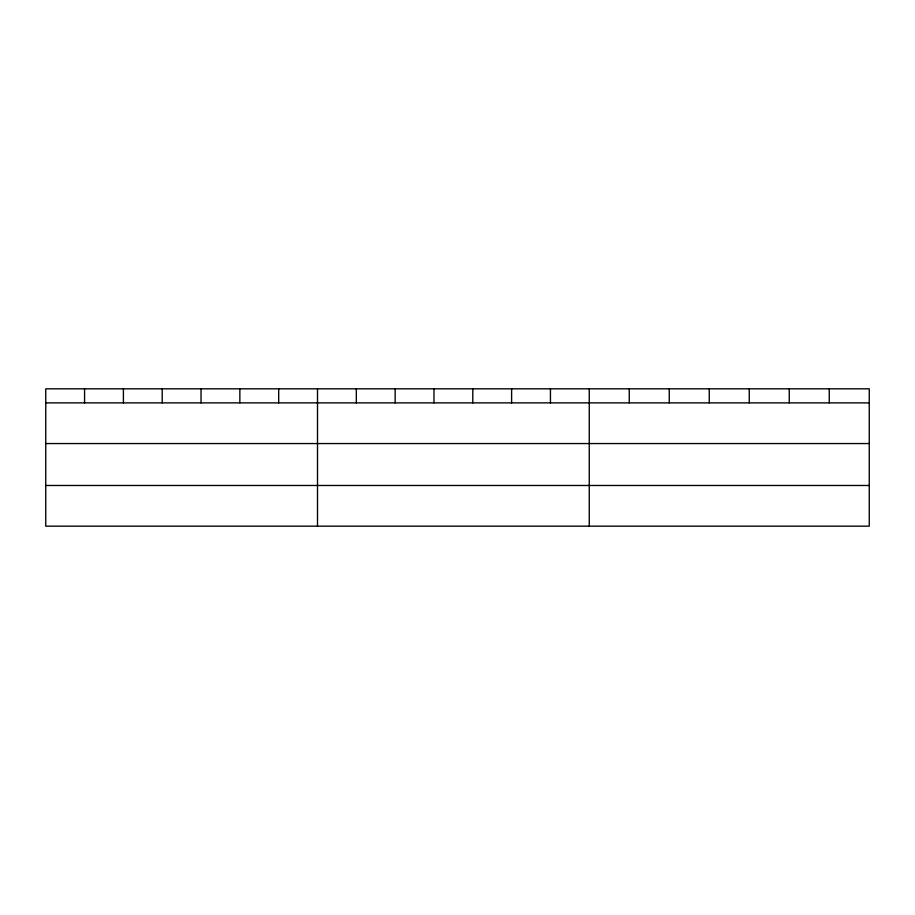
<?xml version="1.0" encoding="UTF-8"?>
<svg xmlns="http://www.w3.org/2000/svg" width="915" height="915" viewBox="0 0 915 915"><rect width="100%" height="100%" fill="white"/><g stroke="black" fill="none" stroke-linecap="round" stroke-linejoin="round"><path stroke-width="1.37" d="M869.25 443.558L869.25 388.829L45.75 388.829L45.75 526.171L869.25 526.171L869.25 443.558L45.75 443.558M45.75 402.875L869.25 402.875M45.75 485.476L869.25 485.476M829.253 388.829L829.253 402.875M789.256 388.829L789.256 402.875M749.259 388.829L749.259 402.875M709.251 388.829L709.251 402.875M669.254 388.829L669.254 402.875M629.257 388.829L629.257 402.875M589.26 388.829L589.26 526.171M550.441 388.829L550.441 402.875M511.611 388.829L511.611 402.875M472.792 388.829L472.792 402.875M433.973 388.829L433.973 402.875M395.154 388.829L395.154 402.875M356.324 388.829L356.324 402.875M317.505 388.829L317.505 526.171M278.686 388.829L278.686 402.875M239.856 388.829L239.856 402.875M201.037 388.829L201.037 402.875M162.218 388.829L162.218 402.875M123.399 388.829L123.399 402.875M84.569 388.829L84.569 402.875"/></g></svg>
